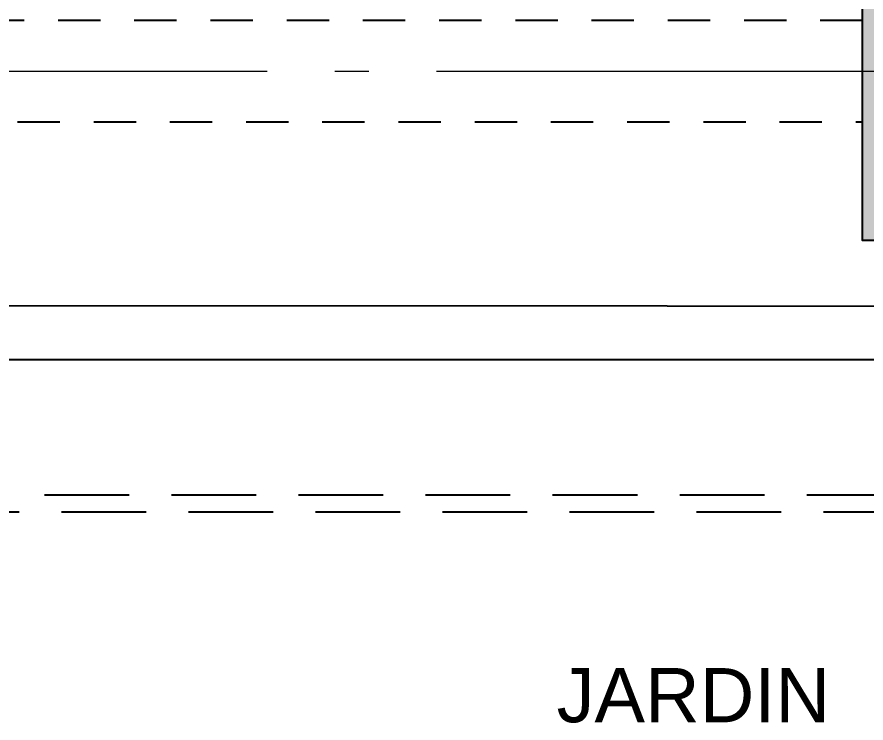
# Model space of a CAD drawing. Header units: metres. Extents: x -22.5 to 67.5, y 0 to 64.7.
# Drawn here: x 25.811 to 28.317, y 32.1 to 34.185 of the extents above; entities that cross this region are included whole.
import ezdxf

# ---------------------------------------------------------------- set-up
doc = ezdxf.new("R2010")
doc.units = ezdxf.units.M
for name, pattern in [('EJES630', [6.3, 5.5, -0.4, 0, -0.4]), ('XREF PB NEURO-ONCOLOGIA$0$DASHED2', [0.375, 0.25, -0.125]), ('XREF PB NEURO-ONCOLOGIA$0$HIDDEN2', [0.1875, 0.125, -0.0625])]:
    doc.linetypes.add(name, pattern=pattern)
doc.layers.add('EJES', color=11, linetype='EJES630', lineweight=0)
for name, color, linetype in [('TEXTO', 7, 'Continuous'), ('XREF PB NEURO-ONCOLOGIA$0$-CG-M-WALL', 7, 'Continuous'), ('XREF PB NEURO-ONCOLOGIA$0$COLUMNAS', 6, 'Continuous'), ('XREF PB NEURO-ONCOLOGIA$0$CONTRAVENTEOS', 6, 'XREF PB NEURO-ONCOLOGIA$0$HIDDEN2'), ('XREF PB NEURO-ONCOLOGIA$0$LAMINA MULTIPERFORADA', 9, 'Continuous'), ('XREF PB NEURO-ONCOLOGIA$0$NOVIDESA', 11, 'Continuous')]:
    doc.layers.add(name, color=color, linetype=linetype)
doc.styles.add('100 LOCALES 25', font='arial.ttf', dxfattribs={"height": 0.25})

# ---------------------------------------------------------------- blocks, each defined once
blk = doc.blocks.new('XREF PB NEURO-ONCOLOGIA$0$C-1')
at = {"layer": 'XREF PB NEURO-ONCOLOGIA$0$-CG-M-WALL', "true_color": 0x636466}
h = blk.add_hatch(color=251, dxfattribs=at)
h.dxf.hatch_style = 1
h.paths.add_polyline_path([(-0.5, -0.5), (-0.5, 0.5), (0.5, 0.5), (0.5, -0.5)])
blk.add_lwpolyline([(-0.5, -0.5), (-0.5, 0.5), (0.5, 0.5), (0.5, -0.5)], close=True)
blk = doc.blocks.new('XREF PB NEURO-ONCOLOGIA')
at = {"layer": 'XREF PB NEURO-ONCOLOGIA$0$CONTRAVENTEOS'}
blk.add_lwpolyline([(0.7017, 16.9562), (0.7017, 23.2762), (0.4017, 23.2762), (0.4017, 16.9562)], close=True, dxfattribs=at)
at = {"layer": 'XREF PB NEURO-ONCOLOGIA$0$LAMINA MULTIPERFORADA', "linetype": 'XREF PB NEURO-ONCOLOGIA$0$DASHED2', "elevation": 0}
for points in [[(-0.7508, 60.8861), (17.0142, 60.8861), (17.0142, 26.9264), (22.3117, 26.9262), (22.3117, -3.0538), (-0.7508, -3.0538)], [(-0.7008, 60.8361), (16.9642, 60.8361), (16.9642, 26.8764), (22.2617, 26.8762), (22.2617, -3.0038), (-0.7008, -3.0038)]]:
    blk.add_lwpolyline(points, close=True, dxfattribs=at)
at = {"layer": 'XREF PB NEURO-ONCOLOGIA$0$NOVIDESA'}
for points in [[(21.6617, -2.4038), (-0.3008, -2.4038), (-0.3008, 24.1262)], [(21.5017, -2.2438), (-0.1483, -2.2438), (-0.1408, 24.1262)]]:
    blk.add_lwpolyline(points, dxfattribs=at)
at = {"layer": 'XREF PB NEURO-ONCOLOGIA$0$COLUMNAS'}
blk.add_blockref('XREF PB NEURO-ONCOLOGIA$0$C-1', (0.5517, 16.4562, 0), dxfattribs=at)

msp = doc.modelspace()

# ---------------------------------------------------------------- block references
at = {"rotation": 90}
msp.add_blockref('XREF PB NEURO-ONCOLOGIA', (45.2634, 33.4734), dxfattribs=at)

# ---------------------------------------------------------------- next in the draw order: linework, layer by layer
at = {"layer": 'EJES', "ltscale": 0.5}
msp.add_line((-5.4508, 34.0251, 0), (53.0124, 34.0251, 0), dxfattribs=at)

# ---------------------------------------------------------------- next in the draw order: texts
at = {"layer": 'TEXTO', "insert": (26.97, 32.2619), "char_height": 0.16, "width": 1.674895, "attachment_point": 1, "style": '100 LOCALES 25'}
msp.add_mtext('\\pxqc;JARDIN', dxfattribs=at)

doc.saveas('drawing.dxf')
